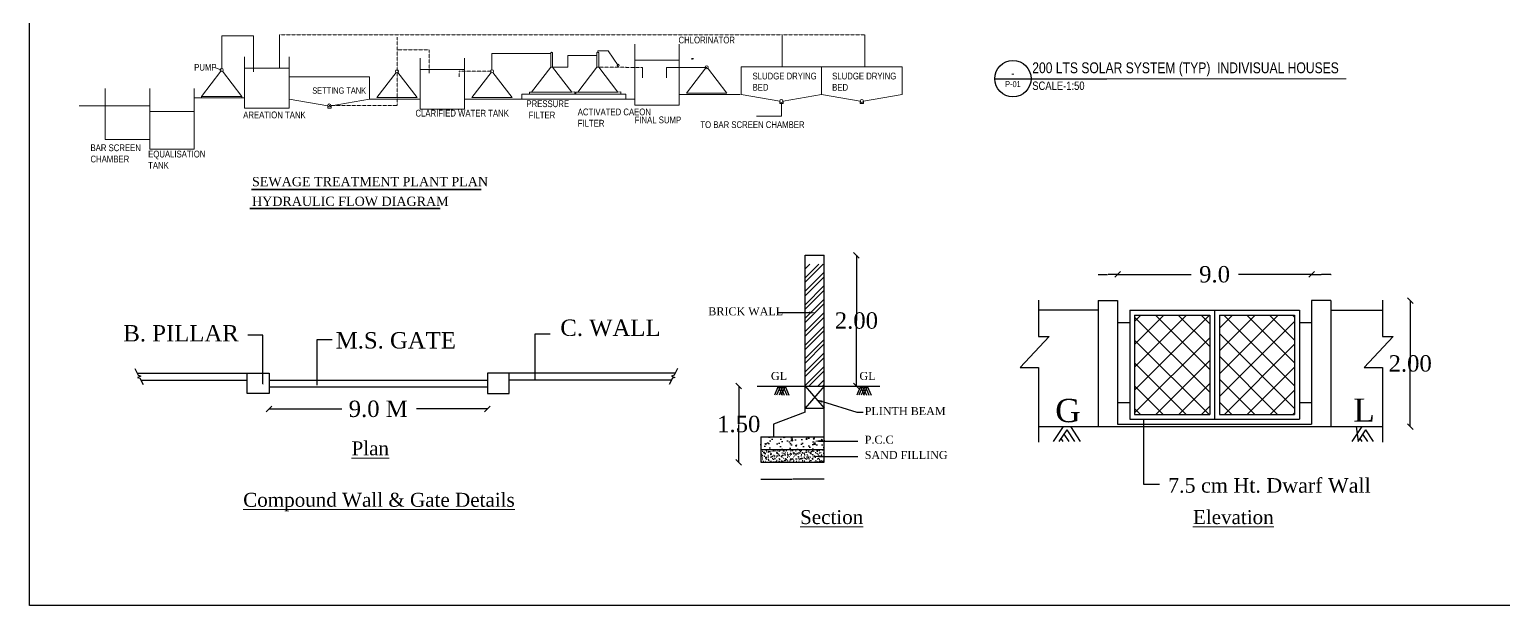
# Model space of a CAD drawing. Header units: metres. Extents: x 3520 to 17931, y 2577 to 6638.
# Drawn here: x 12746 to 15849, y 3138 to 4352 of the extents above; entities that cross this region are included whole.
import ezdxf
from ezdxf.enums import TextEntityAlignment as Align

# ---------------------------------------------------------------- set-up
doc = ezdxf.new("R2010")
doc.units = ezdxf.units.M
doc.header["$MEASUREMENT"] = 0
doc.linetypes.add('DASHED', pattern=[0.75, 0.5, -0.25])
doc.styles.add('ANAND', font='times.ttf')
doc.styles.add('M-PHE-TEXT-02', font='arial.ttf', dxfattribs={"width": 0.8})
doc.styles.get("Standard").update_dxf_attribs({"font": 'times.ttf'})
doc.dimstyles.get("Standard").update_dxf_attribs({"dimtxt": 0.23, "dimasz": 0.18, "dimexe": 0.18, "dimexo": 0.0625, "dimgap": 0.09, "dimtad": 0, "dimzin": 0, "dimdsep": 46, "dimtxsty": 'Standard', "dimblk": 'OBLIQUE', "dimcen": 0.09, "dimse1": 1, "dimse2": 1, "dimadec": 0, "dimazin": 0, "dimtfac": 1, "dimtofl": 0, "dimtmove": 0, "dimatfit": 3, "dimldrblk": 'OBLIQUE', "dimfxl": 0, "dimtolj": 1, "dimtzin": 0, "dimarcsym": 0})
pattern_1 = [(45, (-36791.775, 12690.473), (-24.057695, 24.057695), []), (135, (-36791.775, 12690.473), (-24.057695, -24.057695), [])]

# ---------------------------------------------------------------- blocks, each defined once
blk = doc.blocks.new('M-PHE-TITEL')
at = {"color": 4}
for p, q in [((-7.54, 0), (7.54, 0)), ((7.54, 0), (38.99, 0))]:
    blk.add_line(p, q, dxfattribs=at)
blk.add_circle((0, 0), 7.54, dxfattribs=at)
at = {"style": 'M-PHE-TEXT-02', "width": 0.8}
for tag, p, height in [('TITLE', (8.03, 2.27), 4.5), ('SCALE', (8.03, -4.69), 3.5)]:
    blk.add_attdef(tag, p, '', height=height, dxfattribs=at)
blk.add_attdef('NUMBER', text='', height=3.5, dxfattribs=at).set_placement((0, 2.27), align=Align.MIDDLE)
at = {"color": 1, "style": 'M-PHE-TEXT-02', "width": 0.8}
blk.add_attdef('DWG-NO', text='', height=2.5, dxfattribs=at).set_placement((0, -2.27), align=Align.MIDDLE)
blk = doc.blocks.new('_Oblique')
at = {"color": 0, "linetype": 'ByBlock', "lineweight": -2}
blk.add_line((-0.5, -0.5), (0.5, 0.5), dxfattribs=at)
blk = doc.blocks.new('*D20')
at = {"color": 0, "lineweight": -2, "ltscale": 7}
for p, q in [((14285.4, 3404.4), (14351.6, 3404.4)), ((14419, 3404.4), (14352.7, 3404.4))]:
    blk.add_line(p, q, dxfattribs=at)
at = {"layer": 'Defpoints', "color": 0, "ltscale": 7}
for p in [(14285.4, 3440.1), (14419, 3440.1), (14285.4, 3404.4)]:
    blk.add_point(p, dxfattribs=at)
at = {"color": 0, "lineweight": -2, "ltscale": 7, "xscale": 0.18, "yscale": 0.18, "zscale": 0.18, "rotation": 180}
blk.add_blockref('_Oblique', (14285.4, 3404.4), dxfattribs=at)
at = {"color": 0, "lineweight": -2, "ltscale": 7, "xscale": 0.18, "yscale": 0.18, "zscale": 0.18}
blk.add_blockref('_Oblique', (14419, 3404.4), dxfattribs=at)
at = {"color": 0, "lineweight": -3, "ltscale": 7, "insert": (14352.2, 3404.4), "char_height": 0.23, "attachment_point": 5}
blk.add_mtext('\\A1;133.64', dxfattribs=at)
blk = doc.blocks.new('*D21')
at = {"color": 0, "lineweight": -2, "ltscale": 7}
for p, q in [((14995.6, 3835.7), (15015.5, 3835.7)), ((15036.4, 3835.7), (15016.4, 3835.7))]:
    blk.add_line(p, q, dxfattribs=at)
at = {"layer": 'Defpoints', "color": 0, "ltscale": 7}
for p in [(15036.4, 3835.7), (14995.6, 3780.5), (15036.4, 3780.5)]:
    blk.add_point(p, dxfattribs=at)
at = {"color": 0, "lineweight": -2, "ltscale": 7, "xscale": 0.18, "yscale": 0.18, "zscale": 0.18, "rotation": 180}
blk.add_blockref('_Oblique', (14995.6, 3835.7), dxfattribs=at)
at = {"color": 0, "lineweight": -2, "ltscale": 7, "xscale": 0.18, "yscale": 0.18, "zscale": 0.18}
blk.add_blockref('_Oblique', (15036.4, 3835.7), dxfattribs=at)
at = {"color": 0, "lineweight": -3, "ltscale": 7, "insert": (15016, 3835.7), "char_height": 0.23, "attachment_point": 5}
blk.add_mtext('\\A1;40.83', dxfattribs=at)
blk = doc.blocks.new('*D22')
at = {"color": 0, "lineweight": -2, "ltscale": 7}
for p, q in [((15444.7, 3835.7), (15464.6, 3835.7)), ((15485.5, 3835.7), (15465.5, 3835.7))]:
    blk.add_line(p, q, dxfattribs=at)
at = {"layer": 'Defpoints', "color": 0, "ltscale": 7}
for p in [(15485.5, 3835.7), (15444.7, 3780.5), (15485.5, 3780.5)]:
    blk.add_point(p, dxfattribs=at)
at = {"color": 0, "lineweight": -2, "ltscale": 7, "xscale": 0.18, "yscale": 0.18, "zscale": 0.18, "rotation": 180}
blk.add_blockref('_Oblique', (15444.7, 3835.7), dxfattribs=at)
at = {"color": 0, "lineweight": -2, "ltscale": 7, "xscale": 0.18, "yscale": 0.18, "zscale": 0.18}
blk.add_blockref('_Oblique', (15485.5, 3835.7), dxfattribs=at)
at = {"color": 0, "lineweight": -3, "ltscale": 7, "insert": (15465.1, 3835.7), "char_height": 0.23, "attachment_point": 5}
blk.add_mtext('\\A1;40.83', dxfattribs=at)

msp = doc.modelspace()

# ---------------------------------------------------------------- hatches: boundary and pattern name
at = {"lineweight": -3}
h = msp.add_hatch(dxfattribs=at)
h.set_pattern_fill('ANSI32', color=0, scale=53.457272, style=0)
h.set_pattern_definition([(45, (18625.77, 3085.884), (-14.175, 14.175), []), (45, (18635.22, 3085.884), (-14.175, 14.175), [])])
h.paths.add_polyline_path([(14419, 3857.376), (14378.907, 3857.376), (14378.907, 3600.426), (14419, 3600.426)])
h = msp.add_hatch(dxfattribs=at)
h.set_pattern_fill('ANSI37', color=0, scale=272.181752, style=0)
h.set_pattern_definition(pattern_1)
h.paths.add_polyline_path([(15072.119, 3749.926), (15072.119, 3540.687), (15230.325, 3540.687), (15230.325, 3749.926)])
h = msp.add_hatch(dxfattribs=at)
h.set_pattern_fill('ANSI37', color=0, scale=272.181752, style=0)
h.set_pattern_definition(pattern_1)
h.paths.add_polyline_path([(15408.944, 3540.687), (15408.944, 3749.926), (15250.738, 3749.926), (15250.738, 3540.687)])
h = msp.add_hatch(dxfattribs=at)
h.set_pattern_fill('AR-CONC', color=0, scale=4.454773, style=0)
h.set_pattern_definition([(50, (10895.715, 3463.968), (31.95231, -2.79546), [3.34108, -36.75187]), (355, (10895.715, 3463.968), (-6.18106, 33.50845), [2.67286, -29.4015]), (100.4514, (10898.378, 3463.735), (25.77128, 30.71296), [2.83948, -31.2343]), (46.1842, (10895.715, 3472.877), (47.54316, -7.3735), [5.0116, -55.1278]), (96.6356, (10899.677, 3472.263), (41.6371, 43.39474), [4.2592, -46.8514]), (351.1842, (10895.715, 3472.877), (41.63707, 43.3948), [4.0093, -44.10225]), (21, (10900.17, 3470.65), (26.59085, -17.93576), [3.34108, -36.75187]), (326, (10900.17, 3470.65), (10.83914, 32.3038), [2.67286, -29.4015]), (71.4514, (10902.386, 3469.155), (37.43, 14.368), [2.83948, -31.2343]), (37.5, (10895.715, 3463.968), (0.541694, 14.829664), [0, -29.04512, 0, -29.84698, 0, -29.51287]), (7.5, (10895.715, 3463.968), (11.71915, 17.570145), [0, -17.01723, 0, -28.3769, 0, -11.2483]), (327.5, (10885.781, 3463.968), (23.780576, -1.00477), [0, -11.13693, 0, -34.74723, 0, -46.1069]), (317.5, (10881.326, 3463.968), (25.97962, 4.45945), [0, -14.47801, 0, -23.07572, 0, -32.74258])])
h.paths.add_polyline_path([(14285.357, 3493.512), (14285.357, 3466.783), (14419, 3466.783), (14419, 3493.512)])
h = msp.add_hatch(dxfattribs=at)
h.set_pattern_fill('AR-SAND', color=0, scale=4.454773, style=0)
h.set_pattern_definition([(37.5, (10895.715, 3463.968), (-0.280621, 8.583562), [0, -6.771254, 0, -7.573114, 0, -7.239006]), (7.5, (10895.715, 3463.968), (7.883953, 12.57202), [0, -3.652914, 0, -6.103039, 0, -2.338756]), (327.5, (10890.236, 3463.968), (13.872794, 0.02521), [0, -2.227386, 0, -8.018591, 0, -10.468716]), (317.5, (10890.236, 3463.968), (13.39161, 3.909845), [0, -1.113693, 0, -5.256632, 0, -6.013943])])
h.paths.add_polyline_path([(14285.357, 3466.783), (14285.357, 3440.055), (14419, 3440.055), (14419, 3466.783)])

# ---------------------------------------------------------------- linework, layer by layer
at = {"color": 0, "lineweight": 20}
for p, q in [((13150.891, 4269.379), (13150.891, 4338.253)), ((13150.891, 4338.253), (13218.196, 4338.253)), ((13218.196, 4338.253), (13218.196, 4262.399)), ((13272.937, 4269.87), (13272.937, 4339.883)), ((14020.205, 4192.354), (14020.205, 4320.538)), ((14113.887, 4192.354), (14113.887, 4320.538)), ((14330.15, 4339.883), (14330.15, 4272.876)), ((14330.15, 4272.876), (14330.15, 4339.883)), ((14504.757, 4339.883), (14504.757, 4272.876)), ((13199.245, 4293.98), (13199.245, 4186.075)), ((13292.926, 4186.075), (13292.926, 4293.98)), ((13568.302, 4291.239), (13568.302, 4183.334)), ((13661.984, 4183.334), (13661.984, 4291.239)), ((13719.709, 4301.076), (13843.334, 4301.076)), ((13719.709, 4266.639), (13719.709, 4301.076)), ((13843.334, 4272.197), (13843.334, 4301.076)), ((13847.279, 4272.197), (13847.279, 4300.98)), ((13879.108, 4296.456), (13940.462, 4296.456)), ((13879.108, 4291.001), (13879.108, 4296.456)), ((13879.108, 4272.197), (13879.108, 4291.001)), ((13940.462, 4272.197), (13940.462, 4301.076)), ((13942.529, 4306.365), (13942.448, 4303.649)), ((13964.219, 4306.365), (13942.529, 4306.365)), ((13944.407, 4272.197), (13944.407, 4300.98)), ((13985.39, 4275.912), (13964.219, 4306.365)), ((14020.205, 4286.793), (14113.887, 4286.793)), ((13148.918, 4263.54), (13108.616, 4210.694)), ((13137.787, 4270.643), (13150.891, 4266.126)), ((13152.863, 4263.54), (13193.165, 4210.694)), ((13199.245, 4269.87), (13292.926, 4269.87)), ((13292.926, 4251.505), (13462.223, 4251.505)), ((13462.223, 4251.505), (13462.223, 4204.648)), ((13517.976, 4260.799), (13477.674, 4207.953)), ((13521.921, 4260.799), (13562.223, 4207.953)), ((13568.302, 4267.129), (13661.984, 4267.129)), ((13717.737, 4260.799), (13677.435, 4207.953)), ((13721.682, 4260.799), (13761.984, 4207.953)), ((13843.334, 4272.197), (13803.032, 4219.351)), ((13843.334, 4272.197), (13847.279, 4272.197)), ((13847.279, 4272.197), (13879.108, 4272.197)), ((13847.279, 4272.197), (13887.581, 4219.351)), ((13940.462, 4272.197), (13900.16, 4219.351)), ((13940.462, 4272.197), (13944.407, 4272.197)), ((13944.407, 4272.197), (13984.709, 4219.351)), ((14036.326, 4271.506), (14036.326, 4249.818)), ((14171.612, 4271.506), (14087.315, 4271.506)), ((14087.315, 4271.506), (14087.315, 4249.54)), ((14169.64, 4270.529), (14129.338, 4217.683)), ((14173.585, 4270.529), (14213.887, 4217.683)), ((14244.209, 4272.876), (14413.506, 4272.876)), ((14244.209, 4272.876), (14244.209, 4214.378)), ((14413.506, 4272.876), (14582.803, 4272.876)), ((14413.506, 4272.876), (14413.506, 4214.378)), ((14582.803, 4272.876), (14582.803, 4214.378)), ((12905.802, 4227.46), (12905.802, 4119.555)), ((12999.484, 4119.555), (12999.484, 4227.46)), ((13093.166, 4099.276), (13093.166, 4227.46)), ((13803.032, 4219.351), (13798.857, 4219.351)), ((13798.857, 4219.351), (13798.857, 4215.537)), ((13803.032, 4219.351), (13887.581, 4219.351)), ((13887.581, 4219.351), (13893.941, 4219.834)), ((13893.941, 4219.834), (13893.941, 4215.537)), ((13895.985, 4219.351), (13895.985, 4215.537)), ((13900.16, 4219.351), (13895.985, 4219.351)), ((13900.16, 4219.351), (13984.709, 4219.351)), ((13984.709, 4219.351), (13991.069, 4219.834)), ((13991.069, 4219.834), (13991.069, 4215.537)), ((15013.602, 4247.9), (15517.721, 4247.9)), ((12850.797, 4190.84), (12999.484, 4190.84)), ((13093.166, 4207.389), (13198.705, 4207.389)), ((13108.616, 4210.694), (13193.165, 4210.694)), ((13108.616, 4210.694), (13108.616, 4207.389)), ((13193.165, 4210.694), (13193.165, 4207.389)), ((13292.926, 4204.648), (13374.158, 4190.667)), ((13374.158, 4190.667), (13374.158, 4186.075)), ((13462.223, 4204.648), (13380.992, 4190.667)), ((13380.992, 4190.667), (13380.992, 4186.075)), ((13462.223, 4204.648), (13567.763, 4204.648)), ((13477.674, 4207.953), (13562.223, 4207.953)), ((13661.984, 4204.648), (13767.524, 4204.648)), ((13677.435, 4207.953), (13761.984, 4207.953)), ((13767.524, 4204.648), (14001.213, 4204.648)), ((13782.392, 4215.537), (14001.213, 4215.537)), ((13782.392, 4204.648), (13782.392, 4215.537)), ((13803.032, 4215.537), (13887.581, 4215.537)), ((14001.213, 4215.537), (14001.213, 4204.648)), ((14001.213, 4204.648), (14020.205, 4204.648)), ((14020.205, 4192.354), (14113.887, 4192.354)), ((14113.887, 4214.378), (14241.901, 4214.378)), ((14129.338, 4217.683), (14213.887, 4217.683)), ((14244.209, 4214.378), (14325.44, 4200.397)), ((14325.44, 4200.397), (14325.44, 4195.805)), ((14325.44, 4195.805), (14332.275, 4195.805)), ((14328.857, 4195.805), (14328.857, 4168.688)), ((14413.506, 4214.378), (14332.275, 4200.397)), ((14332.275, 4200.397), (14332.275, 4195.805)), ((14413.506, 4214.378), (14494.737, 4200.397)), ((14494.737, 4200.397), (14494.737, 4195.805)), ((14494.737, 4195.805), (14501.572, 4195.805)), ((14582.803, 4214.378), (14501.572, 4200.397)), ((14501.572, 4200.397), (14501.572, 4195.805)), ((12999.484, 4178.428), (13093.166, 4178.428)), ((13199.245, 4186.075), (13292.926, 4186.075)), ((13374.158, 4186.075), (13380.992, 4186.075)), ((13568.302, 4183.334), (13661.984, 4183.334)), ((14328.857, 4168.688), (14276.639, 4168.688)), ((12905.802, 4119.555), (12999.484, 4119.555)), ((12999.484, 4119.555), (12999.484, 4099.276)), ((12999.484, 4099.276), (13093.166, 4099.276))]:
    msp.add_line(p, q, dxfattribs=at)
at = {"color": 0, "linetype": 'DASHED', "lineweight": 20}
for p, q in [((13272.937, 4339.883), (14330.15, 4339.883)), ((13519.949, 4191.543), (13519.949, 4335.513)), ((14330.15, 4339.883), (14504.757, 4339.883)), ((13519.949, 4308.638), (13587.253, 4308.638)), ((13587.253, 4308.638), (13587.253, 4259.659)), ((13719.709, 4263.386), (13650.473, 4263.386)), ((13650.473, 4263.386), (13650.473, 4251.876)), ((13944.407, 4272.197), (14036.326, 4271.506)), ((13377.422, 4191.543), (13519.949, 4191.543))]:
    msp.add_line(p, q, dxfattribs=at)
at = {"color": 0}
for p, q in [((14139.622, 4289.485), (14141.359, 4290.014)), ((14143.991, 4289.337), (14139.622, 4289.485)), ((14139.622, 4289.485), (14141.319, 4288.839))]:
    msp.add_line(p, q, dxfattribs=at)
at = {"ltscale": 6}
for p, q in [((13213.771, 4015.417), (13697.143, 4015.417)), ((13213.771, 4014.417), (13697.143, 4014.417)), ((13210.068, 3975.265), (13610.939, 3975.265)), ((13210.068, 3974.265), (13610.939, 3974.265))]:
    msp.add_line(p, q, dxfattribs=at)
at = {"color": 0, "lineweight": -3}
for p, q in [((14378.907, 3545.231), (14378.907, 3876.01)), ((14378.907, 3876.01), (14419, 3876.01)), ((14419, 3600.426), (14419, 3876.01)), ((14387.217, 3755.056), (14322.311, 3755.056)), ((14995.568, 3760.133), (14869.805, 3760.133)), ((14995.568, 3780.547), (15036.395, 3780.547)), ((14995.568, 3780.547), (14995.568, 3515.17)), ((15036.395, 3780.547), (15036.395, 3520.273)), ((15061.912, 3760.133), (15419.151, 3760.133)), ((15061.912, 3760.133), (15061.912, 3530.48)), ((15240.531, 3760.133), (15240.531, 3530.48)), ((15419.151, 3760.133), (15419.151, 3530.48)), ((15444.668, 3780.547), (15444.668, 3520.273)), ((15485.495, 3780.547), (15444.668, 3780.547)), ((15485.495, 3780.547), (15485.495, 3515.17)), ((15485.495, 3760.133), (15593.785, 3760.133)), ((15036.395, 3734.616), (15061.912, 3734.616)), ((15072.119, 3749.926), (15230.325, 3749.926)), ((15072.119, 3749.926), (15072.119, 3540.687)), ((15230.325, 3749.926), (15230.325, 3540.687)), ((15250.738, 3749.926), (15408.944, 3749.926)), ((15250.738, 3749.926), (15250.738, 3540.687)), ((15408.944, 3749.926), (15408.944, 3540.687)), ((15419.151, 3734.616), (15444.668, 3734.616)), ((12968.353, 3637.198), (12975.411, 3623.306)), ((14110.012, 3637.198), (14102.954, 3623.306)), ((12973.214, 3627.629), (13250.721, 3627.629)), ((12980.469, 3621.57), (12973.737, 3618.608)), ((12973.737, 3618.608), (12978.516, 3617.194)), ((12975.411, 3623.306), (12980.469, 3621.57)), ((12978.516, 3617.194), (12985.368, 3603.707)), ((12980.506, 3613.276), (13204.791, 3613.276)), ((13204.791, 3584.569), (13204.791, 3627.629)), ((13250.721, 3627.629), (13250.721, 3584.569)), ((13250.721, 3613.276), (13710.028, 3613.276)), ((13250.721, 3598.923), (13710.028, 3598.923)), ((13710.028, 3627.629), (13710.028, 3584.569)), ((14105.151, 3627.629), (13710.028, 3627.629)), ((13755.959, 3584.569), (13755.959, 3627.629)), ((14097.858, 3613.276), (13755.959, 3613.276)), ((14099.849, 3617.194), (14092.997, 3603.707)), ((14102.954, 3623.306), (14097.895, 3621.57)), ((14097.895, 3621.57), (14104.628, 3618.608)), ((14104.628, 3618.608), (14099.849, 3617.194)), ((14278.187, 3600.426), (14378.907, 3600.426)), ((14322.246, 3600.426), (14314.243, 3581.667)), ((14326.692, 3600.426), (14318.689, 3581.667)), ((14322.246, 3600.426), (14330.249, 3581.667)), ((14332.027, 3600.426), (14324.025, 3581.667)), ((14326.692, 3600.426), (14334.695, 3581.667)), ((14336.473, 3600.426), (14328.471, 3581.667)), ((14332.027, 3600.426), (14340.03, 3581.667)), ((14336.473, 3600.426), (14344.476, 3581.667)), ((14419, 3600.426), (14378.907, 3553.651)), ((14378.907, 3600.426), (14419, 3553.651)), ((14378.907, 3600.426), (14419, 3600.426)), ((14419, 3440.055), (14419, 3600.426)), ((14419, 3600.426), (14535.949, 3600.426)), ((14495.334, 3600.426), (14487.331, 3581.667)), ((14499.78, 3600.426), (14491.777, 3581.667)), ((14495.334, 3600.426), (14503.336, 3581.667)), ((14505.115, 3600.426), (14497.112, 3581.667)), ((14499.78, 3600.426), (14507.782, 3581.667)), ((14509.561, 3600.426), (14501.558, 3581.667)), ((14505.115, 3600.426), (14513.118, 3581.667)), ((14509.561, 3600.426), (14517.564, 3581.667)), ((13250.721, 3584.569), (13204.791, 3584.569)), ((13710.028, 3584.569), (13755.959, 3584.569)), ((14415.227, 3567.717), (14487.534, 3545.325)), ((14378.907, 3545.231), (14312.086, 3520.241)), ((14378.907, 3553.651), (14419, 3553.651)), ((14487.534, 3545.325), (14500.898, 3545.325)), ((15036.395, 3566.204), (15061.912, 3566.204)), ((15072.119, 3540.687), (15230.325, 3540.687)), ((15250.738, 3540.687), (15408.944, 3540.687)), ((15419.151, 3566.204), (15444.668, 3566.204)), ((14312.086, 3520.241), (14312.086, 3493.512)), ((14869.805, 3515.17), (15593.785, 3515.17)), ((14921.937, 3515.17), (14900.691, 3483.57)), ((14929.606, 3508.282), (14912.991, 3483.57)), ((14929.606, 3508.282), (14945.743, 3483.57)), ((14937.298, 3515.17), (14957.934, 3483.57)), ((15036.395, 3520.273), (15444.668, 3520.273)), ((15061.912, 3530.48), (15419.151, 3530.48)), ((15550.703, 3515.17), (15529.457, 3483.57)), ((15538.403, 3515.17), (15542.508, 3483.57)), ((15558.371, 3508.282), (15541.756, 3483.57)), ((15558.371, 3508.282), (15574.509, 3483.57)), ((14285.357, 3493.512), (14419, 3493.512)), ((14285.357, 3493.512), (14285.357, 3440.055)), ((14410.637, 3484.586), (14489.709, 3484.586)), ((14917.238, 3489.886), (14921.362, 3483.57)), ((14923.422, 3499.084), (14933.553, 3483.57)), ((15546.003, 3489.886), (15550.128, 3483.57)), ((15552.187, 3499.084), (15562.318, 3483.57)), ((14285.357, 3466.783), (14419, 3466.783)), ((14410.637, 3452.289), (14489.709, 3452.289)), ((14285.357, 3440.055), (14419, 3440.055))]:
    msp.add_line(p, q, dxfattribs=at)
at = {"color": 0, "lineweight": -3, "ltscale": 0.75}
for p, q in [((14486.756, 3876.01), (14486.756, 3738.639)), ((15036.395, 3835.673), (15191.211, 3835.673)), ((15444.668, 3835.673), (15291.155, 3835.673)), ((15652.22, 3780.547), (15652.22, 3648.279)), ((14486.756, 3600.426), (14486.756, 3737.798)), ((15652.22, 3515.17), (15652.22, 3647.438)), ((14239.115, 3600.426), (14239.115, 3520.643)), ((13250.721, 3552.258), (13403.434, 3552.258)), ((13710.028, 3552.258), (13560.727, 3552.258)), ((14239.115, 3440.055), (14239.115, 3519.838))]:
    msp.add_line(p, q, dxfattribs=at)
at = {"color": 0, "ltscale": 6}
msp.add_lwpolyline([(12746.414, 6638.259), (17930.714, 6638.259), (17930.714, 3138.32), (12746.414, 3138.32)], close=True, dxfattribs=at)
at = {"color": 0, "lineweight": -3, "ltscale": 7}
for points in [[(14869.805, 3781.301), (14869.805, 3704.905), (14892.737, 3704.905), (14831.586, 3639.969), (14869.805, 3639.969), (14869.805, 3482.593)], [(15593.785, 3781.301), (15593.785, 3704.905), (15616.717, 3704.905), (15555.566, 3639.969), (15593.785, 3639.969), (15593.785, 3482.593)]]:
    msp.add_lwpolyline(points, dxfattribs=at)
at = {"color": 0, "lineweight": 20}
for centre, radius in [((13150.891, 4266.126), 3.253), ((13519.949, 4263.386), 3.253), ((13719.709, 4263.386), 3.253), ((13985.39, 4275.912), 2.369), ((14171.612, 4271.833), 3.253), ((13377.422, 4191.543), 3.253), ((14328.861, 4200.739), 3.253), ((14498.183, 4200.725), 3.253)]:
    msp.add_circle(centre, radius, dxfattribs=at)
for centre in [(13845.32, 4301.596), (13942.448, 4301.596)]:
    msp.add_arc(centre, 2.053, 342.536875, 194.671839, dxfattribs=at)
at = {"color": 0, "lineweight": -3}
for points in [[(14387.217, 3757.283), (14387.217, 3752.828), (14400.582, 3755.056)], [(14414.568, 3565.589), (14415.886, 3569.845), (14402.461, 3571.671)], [(14410.637, 3482.358), (14410.637, 3486.813), (14397.273, 3484.586)], [(14410.637, 3450.061), (14410.637, 3454.516), (14397.273, 3452.289)]]:
    msp.add_solid(points, dxfattribs=at)

# ---------------------------------------------------------------- block references
at = {"color": 0, "lineweight": 20}
ref = msp.add_blockref('M-PHE-TITEL', (14816.192, 4247.9), dxfattribs=dict(at, xscale=5.0625, yscale=5.0625, zscale=5.0625))
ref.add_attrib('SCALE', 'SCALE-1:50', (14856.831, 4224.135), dxfattribs={"height": 17.7188, "style": 'M-PHE-TEXT-02', "width": 0.8})
ref.add_attrib('TITLE', '200 LTS SOLAR SYSTEM (TYP)  INDIVISUAL HOUSES ', (14856.831, 4259.382), dxfattribs={"color": 2, "height": 22.78125, "style": 'M-PHE-TEXT-02', "width": 0.8})
ref.add_attrib('DWG-NO', 'P-01', dxfattribs={"color": 1, "height": 12.6562, "style": 'M-PHE-TEXT-02', "width": 0.8}).set_placement((14816.192, 4236.418), align=Align.MIDDLE)
ref.add_attrib('NUMBER', '-', dxfattribs={"height": 17.719, "style": 'M-PHE-TEXT-02', "width": 0.8}).set_placement((14816.192, 4259.382), align=Align.MIDDLE)
at = {"color": 0, "lineweight": -3, "ltscale": 0.75, "xscale": 11.99999999999999, "yscale": 11.99999999999999, "zscale": 11.99999999999999}
for p, rotation in [((14486.756, 3876.01), 90), ((15036.395, 3835.673), 180), ((15652.22, 3780.547), 90), ((14239.115, 3600.426), 90), ((14486.756, 3600.426), 270), ((13250.721, 3552.258), 180), ((15652.22, 3515.17), 270), ((14239.115, 3440.055), 270)]:
    msp.add_blockref('_Oblique', p, dxfattribs=dict(at, rotation=rotation))
for p in [(15444.668, 3835.673), (13710.028, 3552.258)]:
    msp.add_blockref('_Oblique', p, dxfattribs=at)

# ---------------------------------------------------------------- texts
at = {"color": 0, "lineweight": 20, "style": 'ANAND'}
for s, height, p in [('SEWAGE TREATMENT PLANT PLAN', 19.57392, (13214.705, 4021.369)), ('HYDRAULIC FLOW DIAGRAM ', 19.57392, (13214.705, 3979.871)), ('%%UPlan', 29.3609, (13424.223, 3454.777)), ('%%UCompound Wall & Gate Details', 29.36088, (13196.197, 3346.318)), ('%%USection', 29.3609, (14368.211, 3309.969)), ('%%UElevation', 29.36088, (15195.031, 3309.875))]:
    msp.add_text(s, height=height, dxfattribs=at).set_placement(p)
at = {"color": 0, "lineweight": -3, "style": 'ANAND'}
for s, height, p in [('BRICK WALL', 16.839, (14175.013, 3749.529)), ('B. PILLAR', 34.448, (12944.016, 3694.567)), ('C. WALL', 34.448, (13863.624, 3706.12)), ('M.S. GATE', 34.448, (13390.916, 3679.626)), ('GL', 16.839, (14306.877, 3613.368)), ('GL', 16.839, (14493.187, 3613.368)), ('G', 48.993, (14905.178, 3524.495)), ('L', 48.993, (15532.573, 3525.331)), ('PLINTH BEAM', 16.83904, (14504.246, 3539.431)), ('P.C.C', 16.839, (14504.246, 3479.292)), ('SAND FILLING', 16.83904, (14504.246, 3446.995)), ('7.5 cm Ht. Dwarf Wall', 30.62045, (15142.692, 3375.997))]:
    msp.add_text(s, height=height, dxfattribs=at).set_placement(p)
at = {"color": 0, "lineweight": 20, "attachment_point": 4, "style": 'ANAND'}
for s, insert, char_height, width in [('{\\fARIAL NARROW|b0|i0|c0|p34;CHLORINATOR}', (14112.439, 4329.23), 14.23828, 890.60449), ('{\\fARIAL NARROW|b0|i0|c0|p34;PUMP}', (13093, 4271.801), 14.23828, 890.60449), ('{\\fARIAL NARROW|b0|i0|c0|p34;SLUDGE DRYING \\PBED}', (14268.146, 4241.556), 14.23828, 890.74688), ('{\\fARIAL NARROW|b0|i0|c0|p34;SLUDGE DRYING \\PBED}', (14435.726, 4241.556), 14.23828, 890.74688), ('{\\fARIAL NARROW|b0|i0|c0|p34;SETTING TANK}', (13341.554, 4222.767), 13.04928, 890.60449), ('{\\fARIAL NARROW|b0|i0|c0|p34;PRESSURE\\P FILTER}', (13792.287, 4183.261), 14.23828, 890.74688), ('{\\fARIAL NARROW|b0|i0|c0|p34;AREATION TANK}', (13196.258, 4171.49), 14.23828, 890.60449), ('{\\fARIAL NARROW|b0|i0|c0|p34;CLARIFIED WATER TANK}', (13558.754, 4175.166), 14.23828, 890.60449), ('{\\fARIAL NARROW|b0|i0|c0|p34;ACTIVATED CAEON \\PFILTER}', (13900.272, 4165.975), 14.23828, 890.60449), ('{\\fARIAL NARROW|b0|i0|c0|p34;FINAL SUMP}', (14020.005, 4160.978), 14.23828, 890.60449), ('{\\fARIAL NARROW|b0|i0|c0|p34;TO BAR SCREEN CHAMBER}', (14158.267, 4150.953), 14.23828, 890.60449), ('{\\fARIAL NARROW|b0|i0|c0|p34;BAR SCREEN \\PCHAMBER}', (12874.834, 4090.433), 14.23828, 890.74688), ('{\\fARIAL NARROW|b0|i0|c0|p34;EQUALISATION\\PTANK}', (12996.156, 4077.207), 14.23828, 890.60449)]:
    msp.add_mtext(s, dxfattribs=dict(at, insert=insert, char_height=char_height, width=width))
at = {"color": 0, "lineweight": -3, "char_height": 34.448, "attachment_point": 5, "style": 'ANAND'}
for s, insert in [('\\A1;9.0', (15240.531, 3835.673)), ('\\A1;2.00', (14486.756, 3738.218)), ('\\A1;2.00', (15652.22, 3647.858)), ('\\A1;9.0 M', (13480.375, 3552.258)), ('\\A1;1.50', (14239.115, 3520.241))]:
    msp.add_mtext(s, dxfattribs=dict(at, insert=insert))

# ---------------------------------------------------------------- dimensions: what is measured, and where the dimension line sits
at = {"color": 0, "lineweight": -3, "ltscale": 7}
for base, p1, p2, picture, middle in [((15036.395, 3835.673), (14995.568, 3780.547), (15036.395, 3780.547), '*D21', (15015.982, 3835.673)), ((15485.495, 3835.673), (15444.668, 3780.547), (15485.495, 3780.547), '*D22', (15465.081, 3835.673)), ((14285.357, 3404.424), (14419, 3440.055), (14285.357, 3440.055), '*D20', (14352.178, 3404.424))]:
    dim = msp.add_linear_dim(base=base, p1=p1, p2=p2, dimstyle='Standard', override={"dimscale": 1}, dxfattribs=at)
    dim.commit()
    dim.dimension.update_dxf_attribs({"geometry": picture, "text_midpoint": middle})

# ---------------------------------------------------------------- leaders
at = {"color": 0, "lineweight": -3}
for points in [[(13237.812, 3605.205), (13237.812, 3707.785), (13205.909, 3707.785)], [(13351.607, 3603.124), (13351.607, 3698.616), (13383.194, 3698.616)], [(13810.946, 3615.265), (13810.946, 3710.756), (13842.533, 3710.756)], [(15090.868, 3528.552), (15090.868, 3393.932), (15124.442, 3393.932)]]:
    msp.add_leader(points, dimstyle='Standard', override={"dimscale": 1}, dxfattribs=at)

doc.saveas('drawing.dxf')
